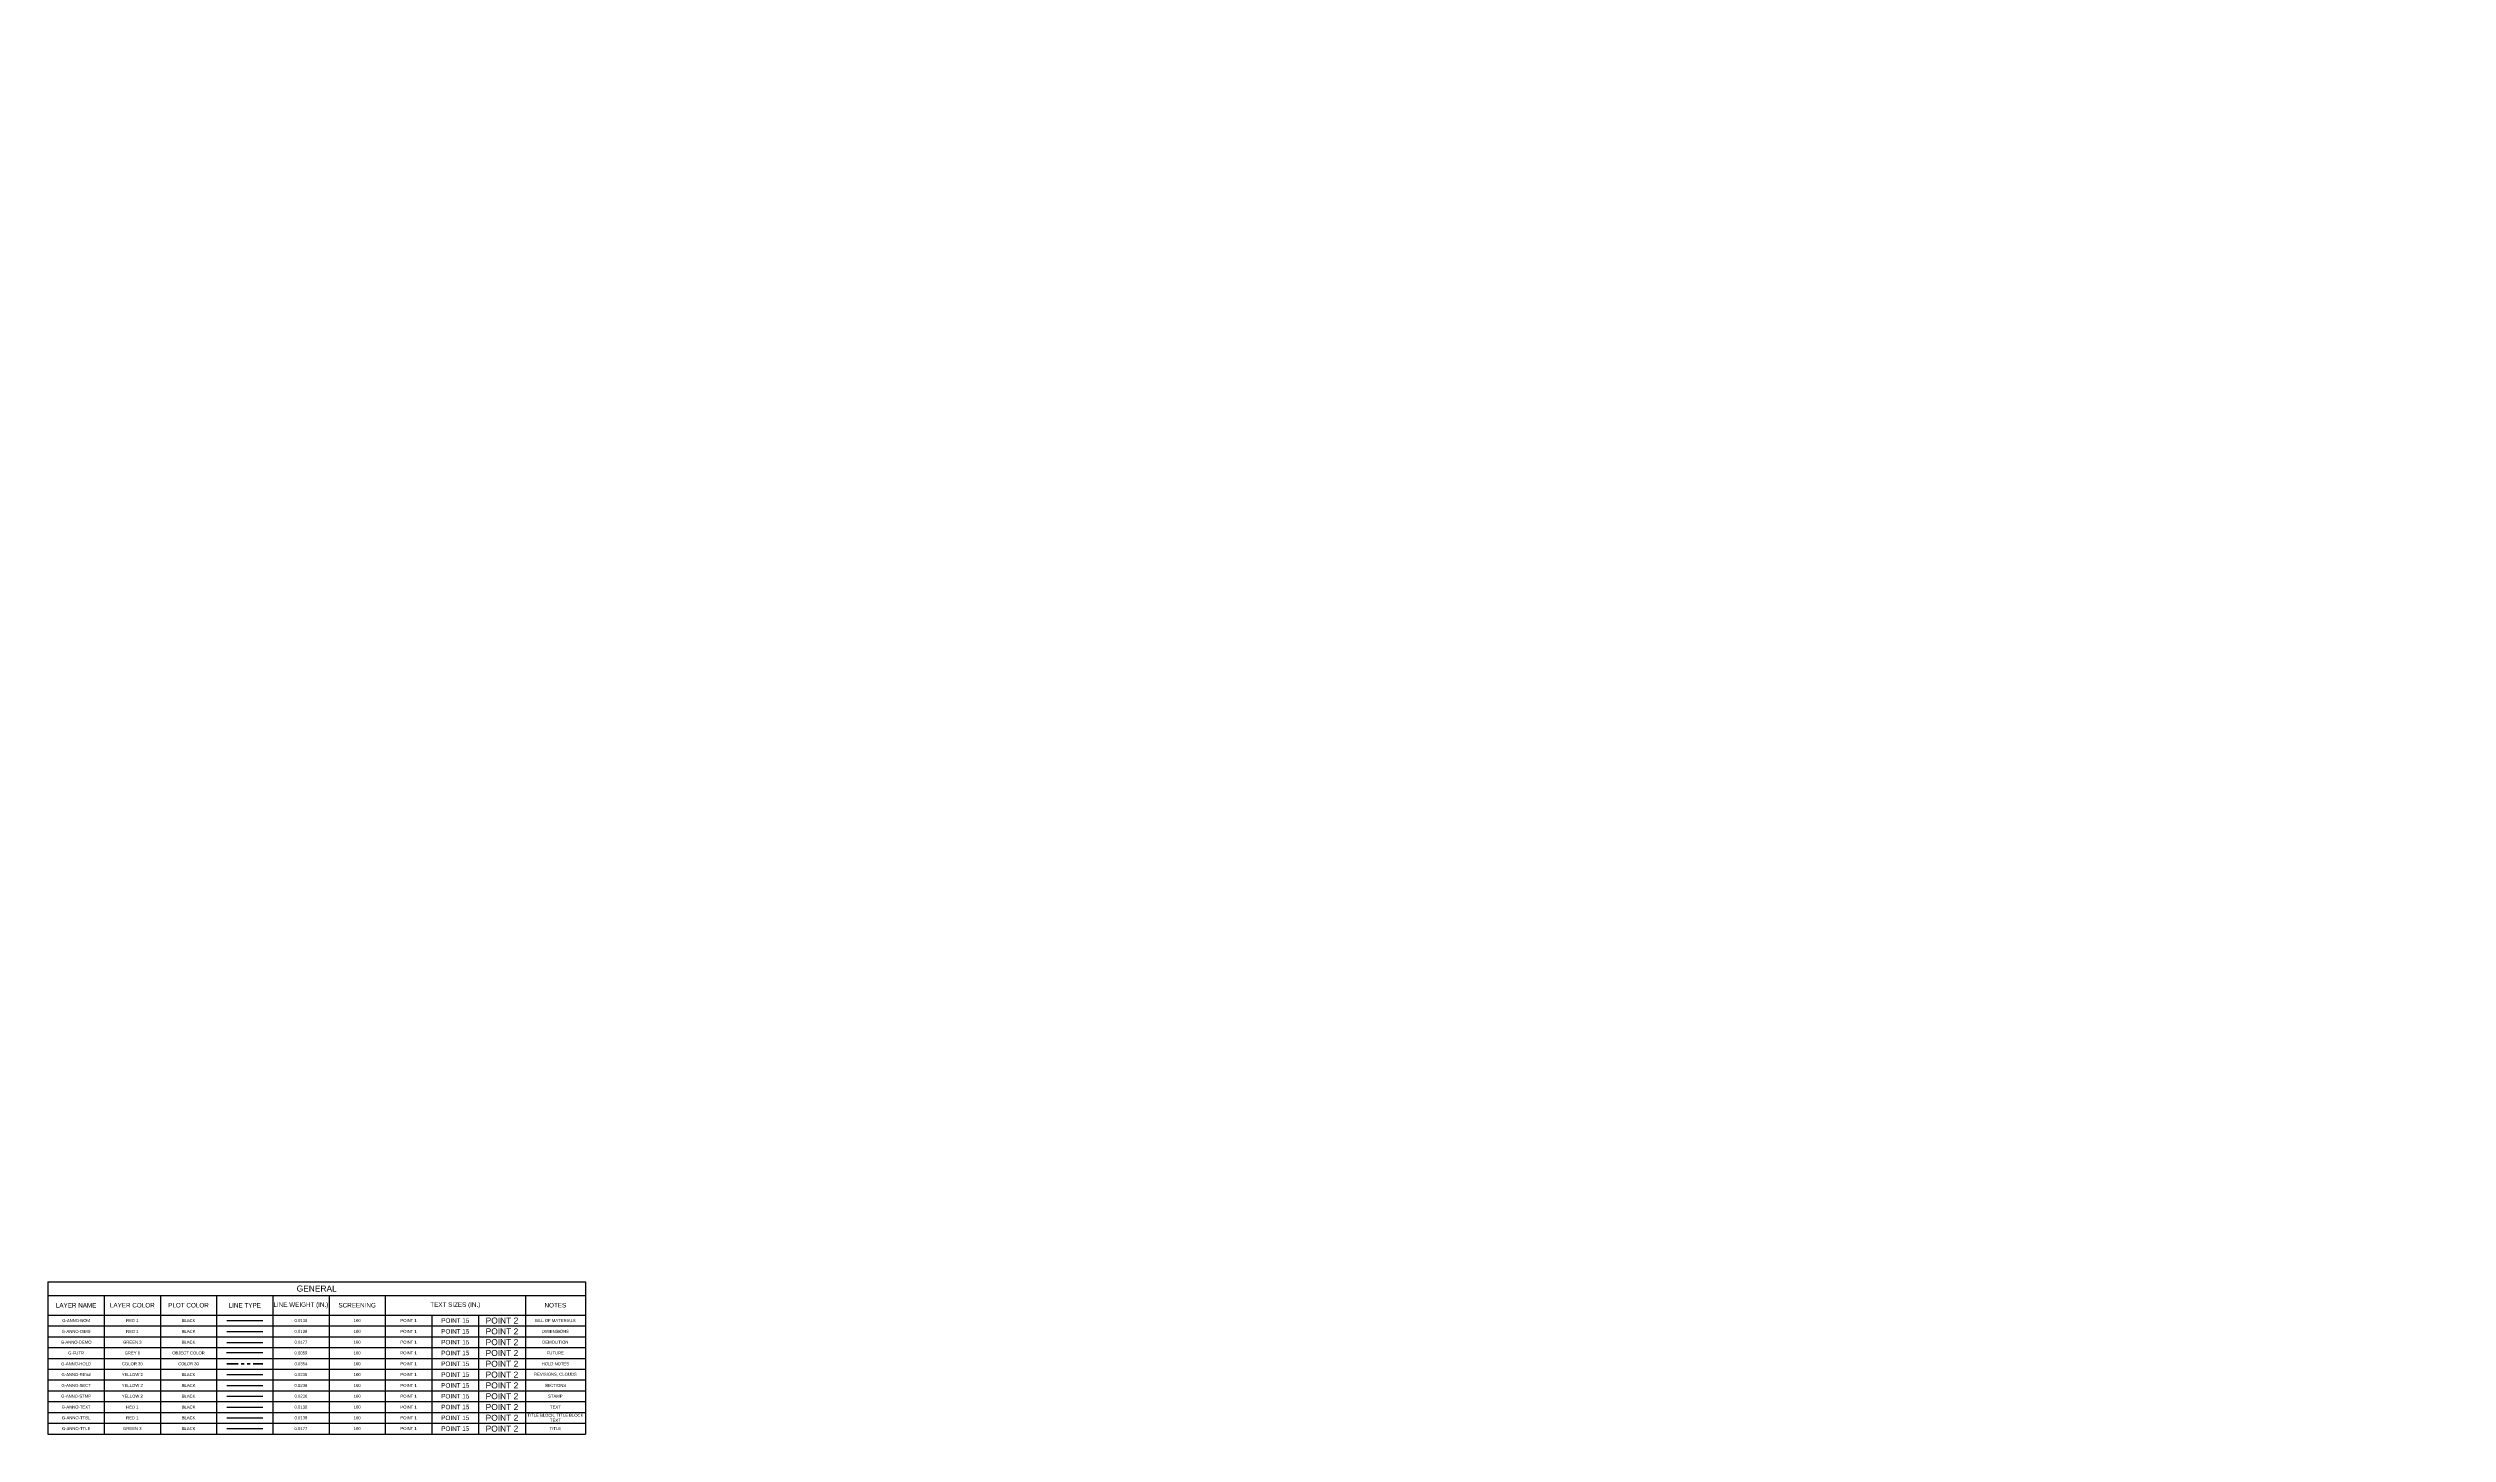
# Model space of a CAD drawing. Header units: feet. Extents: x -18 to 2540, y -48 to 1440.
# Drawn here: x -17.9 to 62, y -5.1 to 41.1 of the extents above; entities that cross this region are included whole.
import ezdxf
from ezdxf import colors
from ezdxf.entities.mleader import LeaderData, LeaderLine
from ezdxf.enums import TextEntityAlignment as Align
from ezdxf.math import Vec2, Vec3

# ---------------------------------------------------------------- set-up
doc = ezdxf.new("R2010")
doc.units = ezdxf.units.FT
doc.header["$MEASUREMENT"] = 0
doc.linetypes.add('PHANTOM4', pattern=[0.6875, 0.3125, 0.0625, -0.0625, 0.0625, -0.0625, 0.0625, -0.0625])
for name, color, linetype in [('G-ANNO-BOM', 1, 'Continuous'), ('G-ANNO-DEMO', 3, 'Continuous'), ('G-ANNO-DIMS', 1, 'Continuous'), ('G-ANNO-REV1', 2, 'Continuous'), ('G-ANNO-SECT', 2, 'Continuous'), ('G-ANNO-STMP', 2, 'Continuous'), ('G-ANNO-TEXT', 1, 'Continuous'), ('G-ANNO-TTBL', 1, 'Continuous'), ('G-ANNO-TTLE', 3, 'Continuous'), ('G-FUTR', 8, 'Continuous')]:
    doc.layers.add(name, color=color, linetype=linetype)
doc.layers.add('G-ANNO-HOLD', color=30, linetype='PHANTOM4', lineweight=90)
doc.styles.add('NEI-A', font='arial.ttf')

# ---------------------------------------------------------------- blocks, each defined once
blk = doc.blocks.new('Equipment Callout Arrowhead .75')
at = {"color": 0}
blk.add_ellipse((-0.25, 0), major_axis=(0.743, 0), ratio=0.350959, start_param=-0.80282, end_param=3.944413, dxfattribs=at)
blk = doc.blocks.new('*T23')
at = {"color": 0, "linetype": 'ByBlock', "lineweight": -2, "transparency": 16777216}
for p, q in [((0, 0), (17.895, 0)), ((0, 0), (0, -5.072)), ((17.895, 0), (17.895, -5.072)), ((0, -0.453), (17.895, -0.453)), ((1.872, -0.453), (1.872, -5.072)), ((3.743, -0.453), (3.743, -5.072)), ((5.615, -0.453), (5.615, -5.072)), ((7.486, -0.453), (7.486, -5.072)), ((9.358, -0.453), (9.358, -5.072)), ((11.23, -0.453), (11.23, -5.072)), ((15.895, -0.453), (15.895, -5.072)), ((0, -1.112), (17.895, -1.112)), ((0, -1.472), (17.895, -1.472)), ((12.785, -1.112), (12.785, -5.072)), ((14.34, -1.112), (14.34, -5.072)), ((0, -1.832), (17.895, -1.832)), ((0, -2.192), (17.895, -2.192)), ((0, -2.552), (17.895, -2.552)), ((0, -2.912), (17.895, -2.912)), ((0, -3.272), (17.895, -3.272)), ((0, -3.632), (17.895, -3.632)), ((0, -3.992), (17.895, -3.992)), ((0, -4.352), (17.895, -4.352)), ((0, -4.712), (17.895, -4.712)), ((0, -5.072), (17.895, -5.072))]:
    blk.add_line(p, q, dxfattribs=at)
at = {"color": 0, "transparency": 16777216, "attachment_point": 5, "style": 'NEI-A'}
for s, insert, char_height, width in [('LAYER NAME', (0.936, -0.783), 0.15, 1.75162), ('LAYER COLOR', (2.807, -0.783), 0.15, 1.75162), ('PLOT COLOR', (4.679, -0.783), 0.15, 1.75162), ('LINE TYPE', (6.551, -0.783), 0.15, 1.75162), ('LINE WEIGHT (IN.)', (8.422, -0.783), 0.15, 1.75162), ('GENERAL', (8.948, -0.227), 0.2, 17.7751), ('SCREENING', (10.294, -0.783), 0.15, 1.75162), ('TEXT SIZES (IN.)', (13.562, -0.783), 0.15, 4.5454), ('NOTES', (16.895, -0.783), 0.15, 1.88)]:
    blk.add_mtext(s, dxfattribs=dict(at, insert=insert, char_height=char_height, width=width))

msp = doc.modelspace()

# ---------------------------------------------------------------- linework, layer by layer
at = {"layer": 'G-ANNO-BOM'}
msp.add_line((-11.941787, -1.292392), (-10.739375, -1.292392), dxfattribs=at)
at = {"layer": 'G-ANNO-DEMO'}
msp.add_line((-11.941787, -2.025595), (-10.739375, -2.025595), dxfattribs=at)
at = {"layer": 'G-ANNO-DIMS'}
msp.add_line((-11.941787, -1.652392), (-10.739375, -1.652392), dxfattribs=at)
at = {"layer": 'G-ANNO-HOLD'}
msp.add_line((-11.941787, -2.732392), (-10.739375, -2.732392), dxfattribs=at)
at = {"layer": 'G-ANNO-REV1'}
msp.add_line((-11.941787, -3.092392), (-10.739375, -3.092392), dxfattribs=at)
at = {"layer": 'G-ANNO-SECT'}
msp.add_line((-11.941787, -3.452392), (-10.739375, -3.452392), dxfattribs=at)
at = {"layer": 'G-ANNO-STMP'}
msp.add_line((-11.941787, -3.812392), (-10.739375, -3.812392), dxfattribs=at)
at = {"layer": 'G-ANNO-TEXT'}
msp.add_line((-11.941787, -4.172392), (-10.739375, -4.172392), dxfattribs=at)
at = {"layer": 'G-ANNO-TTBL'}
msp.add_line((-11.941787, -4.532392), (-10.739375, -4.532392), dxfattribs=at)
at = {"layer": 'G-ANNO-TTLE'}
msp.add_line((-11.941787, -4.892392), (-10.739375, -4.892392), dxfattribs=at)
at = {"layer": 'G-FUTR'}
msp.add_line((-11.945646, -2.356196), (-10.743234, -2.356196), dxfattribs=at)

# ---------------------------------------------------------------- texts
at = {"layer": 'G-ANNO-BOM', "style": 'NEI-A'}
for s, height, p in [('G-ANNO-BOM', 0.1, (-16.959294, -1.292392)), ('RED 1', 0.1, (-15.087676, -1.292392)), ('BLACK', 0.1, (-13.216058, -1.292392)), ('0.0138', 0.1, (-9.472822, -1.292392)), ('100', 0.1, (-7.601205, -1.292392)), ('POINT 1', 0.1, (-5.88783, -1.292392)), ('POINT 15', 0.15, (-4.332698, -1.292392)), ('POINT 2', 0.2, (-2.777566, -1.292392))]:
    msp.add_text(s, height=height, dxfattribs=at).set_placement(p, align=Align.MIDDLE_CENTER)
at = {"layer": 'G-ANNO-BOM', "insert": (-1, -1.292392), "char_height": 0.1, "width": 2, "attachment_point": 5, "style": 'NEI-A'}
msp.add_mtext('BILL OF MATERIALS', dxfattribs=at)
at = {"layer": 'G-ANNO-DEMO', "style": 'NEI-A'}
for s, height, p in [('G-ANNO-DEMO', 0.1, (-16.959294, -2.012392)), ('GREEN 3', 0.1, (-15.087676, -2.012392)), ('BLACK', 0.1, (-13.216058, -2.012392)), ('0.0177', 0.1, (-9.472822, -2.012392)), ('100', 0.1, (-7.601205, -2.012392)), ('POINT 1', 0.1, (-5.88783, -2.012392)), ('POINT 15', 0.15, (-4.332698, -2.012392)), ('POINT 2', 0.2, (-2.777566, -2.012392))]:
    msp.add_text(s, height=height, dxfattribs=at).set_placement(p, align=Align.MIDDLE_CENTER)
at = {"layer": 'G-ANNO-DEMO', "insert": (-1, -2.012392), "char_height": 0.1, "width": 2, "attachment_point": 5, "style": 'NEI-A'}
msp.add_mtext('DEMOLITION', dxfattribs=at)
at = {"layer": 'G-ANNO-DIMS', "style": 'NEI-A'}
for s, height, p in [('POINT 15', 0.15, (-4.332698, -1.652392)), ('POINT 2', 0.2, (-2.777566, -1.652392)), ('G-ANNO-DIMS', 0.1, (-16.959294, -1.652392)), ('RED 1', 0.1, (-15.087676, -1.652392)), ('BLACK', 0.1, (-13.216058, -1.652392)), ('0.0138', 0.1, (-9.472822, -1.652392)), ('100', 0.1, (-7.601205, -1.652392)), ('POINT 1', 0.1, (-5.88783, -1.652392))]:
    msp.add_text(s, height=height, dxfattribs=at).set_placement(p, align=Align.MIDDLE_CENTER)
at = {"layer": 'G-ANNO-DIMS', "insert": (-1, -1.652392), "char_height": 0.1, "width": 2, "attachment_point": 5, "style": 'NEI-A'}
msp.add_mtext('DIMENSIONS', dxfattribs=at)
at = {"layer": 'G-ANNO-HOLD', "style": 'NEI-A'}
for s, height, p in [('G-ANNO-HOLD', 0.1, (-16.959294, -2.732392)), ('COLOR 30', 0.1, (-15.087676, -2.732392)), ('COLOR 30', 0.1, (-13.216058, -2.732392)), ('0.0354', 0.1, (-9.472822, -2.732392)), ('100', 0.1, (-7.601205, -2.732392)), ('POINT 1', 0.1, (-5.88783, -2.732392)), ('POINT 15', 0.15, (-4.332698, -2.732392)), ('POINT 2', 0.2, (-2.777566, -2.732392))]:
    msp.add_text(s, height=height, dxfattribs=at).set_placement(p, align=Align.MIDDLE_CENTER)
at = {"layer": 'G-ANNO-HOLD', "insert": (-1, -2.732392), "char_height": 0.1, "width": 2, "attachment_point": 5, "style": 'NEI-A'}
msp.add_mtext('HOLD NOTES', dxfattribs=at)
at = {"layer": 'G-ANNO-REV1', "style": 'NEI-A'}
for s, height, p in [('G-ANNO-REV#', 0.1, (-16.959294, -3.092392)), ('YELLOW 2', 0.1, (-15.087676, -3.092392)), ('BLACK', 0.1, (-13.216058, -3.092392)), ('0.0236', 0.1, (-9.472822, -3.092392)), ('100', 0.1, (-7.601205, -3.092392)), ('POINT 1', 0.1, (-5.88783, -3.092392)), ('POINT 15', 0.15, (-4.332698, -3.092392)), ('POINT 2', 0.2, (-2.777566, -3.092392))]:
    msp.add_text(s, height=height, dxfattribs=at).set_placement(p, align=Align.MIDDLE_CENTER)
at = {"layer": 'G-ANNO-REV1', "insert": (-1, -3.092392), "char_height": 0.1, "width": 2, "attachment_point": 5, "style": 'NEI-A'}
msp.add_mtext('REVISIONS, CLOUDS', dxfattribs=at)
at = {"layer": 'G-ANNO-SECT', "style": 'NEI-A'}
for s, height, p in [('G-ANNO-SECT', 0.1, (-16.959294, -3.452392)), ('YELLOW 2', 0.1, (-15.087676, -3.452392)), ('BLACK', 0.1, (-13.216058, -3.452392)), ('0.0236', 0.1, (-9.472822, -3.452392)), ('100', 0.1, (-7.601205, -3.452392)), ('POINT 1', 0.1, (-5.88783, -3.452392)), ('POINT 15', 0.15, (-4.332698, -3.452392)), ('POINT 2', 0.2, (-2.777566, -3.452392))]:
    msp.add_text(s, height=height, dxfattribs=at).set_placement(p, align=Align.MIDDLE_CENTER)
at = {"layer": 'G-ANNO-SECT', "insert": (-1, -3.452392), "char_height": 0.1, "width": 2, "attachment_point": 5, "style": 'NEI-A'}
msp.add_mtext('SECTIONS', dxfattribs=at)
at = {"layer": 'G-ANNO-STMP', "style": 'NEI-A'}
for s, height, p in [('G-ANNO-STMP', 0.1, (-16.959294, -3.812392)), ('YELLOW 2', 0.1, (-15.087676, -3.812392)), ('BLACK', 0.1, (-13.216058, -3.812392)), ('0.0236', 0.1, (-9.472822, -3.812392)), ('100', 0.1, (-7.601205, -3.812392)), ('POINT 1', 0.1, (-5.88783, -3.812392)), ('POINT 15', 0.15, (-4.332698, -3.812392)), ('POINT 2', 0.2, (-2.777566, -3.812392))]:
    msp.add_text(s, height=height, dxfattribs=at).set_placement(p, align=Align.MIDDLE_CENTER)
at = {"layer": 'G-ANNO-STMP', "insert": (-1, -3.812392), "char_height": 0.1, "width": 2, "attachment_point": 5, "style": 'NEI-A'}
msp.add_mtext('STAMP', dxfattribs=at)
at = {"layer": 'G-ANNO-TEXT', "style": 'NEI-A'}
for s, height, p in [('G-ANNO-TEXT', 0.1, (-16.959294, -4.172392)), ('RED 1', 0.1, (-15.087676, -4.172392)), ('BLACK', 0.1, (-13.216058, -4.172392)), ('0.0138', 0.1, (-9.472822, -4.172392)), ('100', 0.1, (-7.601205, -4.172392)), ('POINT 1', 0.1, (-5.88783, -4.172392)), ('POINT 15', 0.15, (-4.332698, -4.172392)), ('POINT 2', 0.2, (-2.777566, -4.172392))]:
    msp.add_text(s, height=height, dxfattribs=at).set_placement(p, align=Align.MIDDLE_CENTER)
at = {"layer": 'G-ANNO-TEXT', "insert": (-1, -4.172392), "char_height": 0.1, "width": 2, "attachment_point": 5, "style": 'NEI-A'}
msp.add_mtext('TEXT', dxfattribs=at)
at = {"layer": 'G-ANNO-TTBL', "style": 'NEI-A'}
for s, height, p in [('G-ANNO-TTBL', 0.1, (-16.959294, -4.532392)), ('RED 1', 0.1, (-15.087676, -4.532392)), ('BLACK', 0.1, (-13.216058, -4.532392)), ('0.0138', 0.1, (-9.472822, -4.532392)), ('100', 0.1, (-7.601205, -4.532392)), ('POINT 1', 0.1, (-5.88783, -4.532392)), ('POINT 15', 0.15, (-4.332698, -4.532392)), ('POINT 2', 0.2, (-2.777566, -4.532392))]:
    msp.add_text(s, height=height, dxfattribs=at).set_placement(p, align=Align.MIDDLE_CENTER)
at = {"layer": 'G-ANNO-TTBL', "insert": (-1, -4.532392), "char_height": 0.1, "width": 2, "attachment_point": 5, "style": 'NEI-A'}
msp.add_mtext('TITLE BLOCK, TITLE BLOCK TEXT', dxfattribs=at)
at = {"layer": 'G-ANNO-TTLE', "style": 'NEI-A'}
for s, height, p in [('POINT 2', 0.2, (-2.777566, -4.892392)), ('G-ANNO-TTLE', 0.1, (-16.959294, -4.892392)), ('GREEN 3', 0.1, (-15.087676, -4.892392)), ('BLACK', 0.1, (-13.216058, -4.892392)), ('0.0177', 0.1, (-9.472822, -4.892392)), ('100', 0.1, (-7.601205, -4.892392)), ('POINT 1', 0.1, (-5.88783, -4.892392)), ('POINT 15', 0.15, (-4.332698, -4.892392))]:
    msp.add_text(s, height=height, dxfattribs=at).set_placement(p, align=Align.MIDDLE_CENTER)
at = {"layer": 'G-ANNO-TTLE', "insert": (-1, -4.892392), "char_height": 0.1, "width": 2, "attachment_point": 5, "style": 'NEI-A'}
msp.add_mtext('TITLE', dxfattribs=at)
at = {"layer": 'G-FUTR', "style": 'NEI-A'}
for s, height, p in [('G-FUTR', 0.1, (-16.959294, -2.372392)), ('GREY 8', 0.1, (-15.087676, -2.372392)), ('OBJECT COLOR', 0.1, (-13.216058, -2.372392)), ('0.0059', 0.1, (-9.472822, -2.372392)), ('100', 0.1, (-7.601205, -2.372392)), ('POINT 1', 0.1, (-5.88783, -2.372392)), ('POINT 15', 0.15, (-4.332698, -2.372392)), ('POINT 2', 0.2, (-2.777566, -2.372392))]:
    msp.add_text(s, height=height, dxfattribs=at).set_placement(p, align=Align.MIDDLE_CENTER)
at = {"layer": 'G-FUTR', "insert": (-1, -2.372392), "char_height": 0.1, "width": 2, "attachment_point": 5, "style": 'NEI-A'}
msp.add_mtext('FUTURE', dxfattribs=at)

# ---------------------------------------------------------------- leaders
at = {"layer": 'G-ANNO-TEXT'}
ml = msp.add_multileader_mtext('Standard', dxfattribs=at)
ml.set_content('\\A1;6 MOTOR CONTROL CABLE CONDUITS (TYP.)', color=256, style='NEI-A')
ml.set_leader_properties()
ml.set_arrow_properties(name='Equipment Callout Arrowhead .75')
ml.build(insert=Vec2(0, 0))
ml.multileader.update_dxf_attribs({"dogleg_length": 0.0625, "arrow_head_size": 0.125})
ctx = ml.context
ctx.base_point, ctx.char_height, ctx.arrow_head_size, ctx.landing_gap_size, ctx.plane_origin = Vec3(2133.680839, 1383.790863), 0.1, 0.125, 0.09, Vec3(2077.345805, 1319.927864)
notes = []
notes.append((ctx, [(0, (0, 0, 0), (0, 0), (1, 0), 1, [])]))
ctx.mtext.insert, ctx.mtext.width, ctx.mtext.flow_direction = Vec3(2133.770839, 1383.855563), 2.21448175, 5
ctx.mtext.has_bg_fill, ctx.mtext.bg_color, ctx.mtext.bg_scale_factor, ctx.mtext.bg_transparency, ctx.mtext.use_window_bg_color = 1, -1027028792, 1.5, 0, 1
for ctx, leaders in notes:
    for number, flags, end, landing, length, lines in leaders:
        leader = LeaderData()
        leader.index, (leader.has_last_leader_line, leader.has_dogleg_vector, leader.attachment_direction) = number, flags
        leader.last_leader_point, leader.dogleg_vector, leader.dogleg_length = Vec3(end), Vec3(landing), length
        for number, points, colour, breaks in lines:
            line = LeaderLine()
            line.index, line.vertices, line.color, line.breaks = number, Vec3.list(points), colors.encode_raw_color(colour), breaks
            leader.lines.append(line)
        ctx.leaders.append(leader)

# ---------------------------------------------------------------- next in the draw order: linework, layer by layer
msp.add_line((0, 0), (0, -3))

# ---------------------------------------------------------------- next in the draw order: block references
msp.add_blockref('*T23', (-17.895103, 0))

doc.saveas('drawing.dxf')
